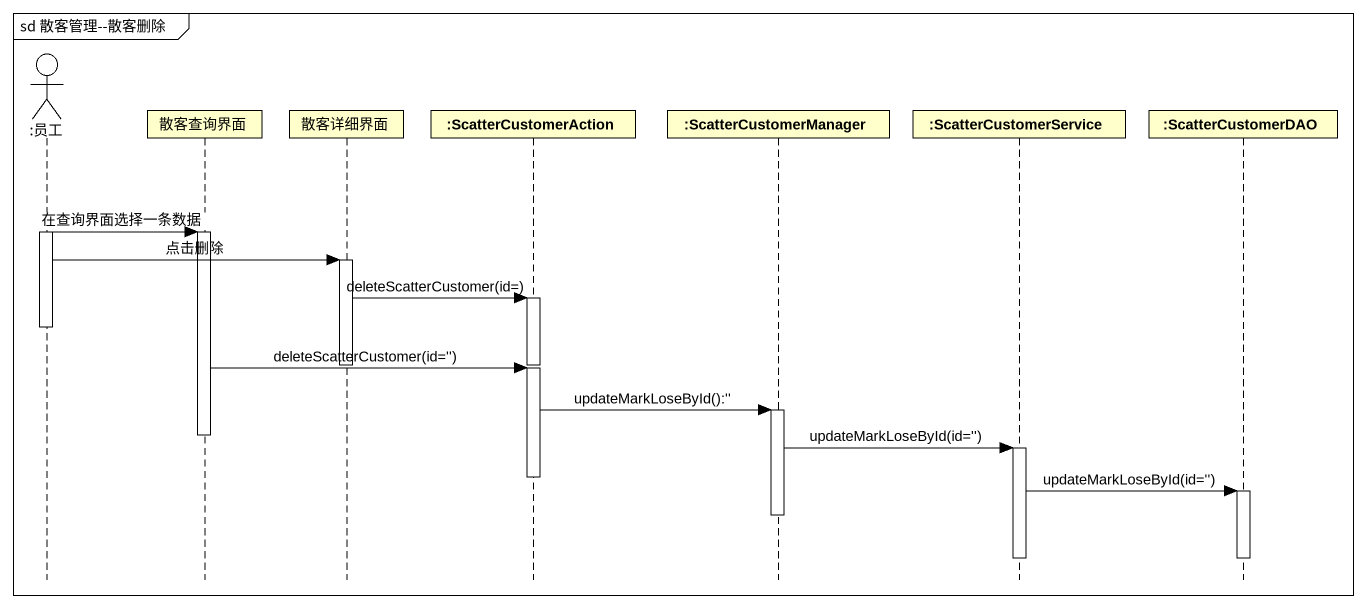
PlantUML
@startuml
mainframe sd 散客管理--散客删除
hide footbox
actor ":员工" as 员工
participant 散客查询界面
participant 散客详细界面
participant ":ScatterCustomerAction" as ScatterCustomerAction
participant ":ScatterCustomerManager" as ScatterCustomerManager
participant ":ScatterCustomerService" as ScatterCustomerService
participant ":ScatterCustomerDAO" as ScatterCustomerDAO

activate 员工
员工 -> 散客查询界面 : 在查询界面选择一条数据
activate 散客查询界面
员工 -> 散客详细界面 : 点击删除
activate 散客详细界面
散客详细界面 -> ScatterCustomerAction : deleteScatterCustomer(id=)
activate ScatterCustomerAction
deactivate 员工
deactivate ScatterCustomerAction
deactivate 散客详细界面
散客查询界面 -> ScatterCustomerAction : deleteScatterCustomer(id='')
activate ScatterCustomerAction
ScatterCustomerAction -> ScatterCustomerManager : updateMarkLoseById():''
activate ScatterCustomerManager
deactivate 散客查询界面
ScatterCustomerManager -> ScatterCustomerService : updateMarkLoseById(id='')
activate ScatterCustomerService
deactivate ScatterCustomerAction
ScatterCustomerService -> ScatterCustomerDAO : updateMarkLoseById(id='')
activate ScatterCustomerDAO
deactivate ScatterCustomerManager
deactivate ScatterCustomerService
deactivate ScatterCustomerDAO
@enduml
